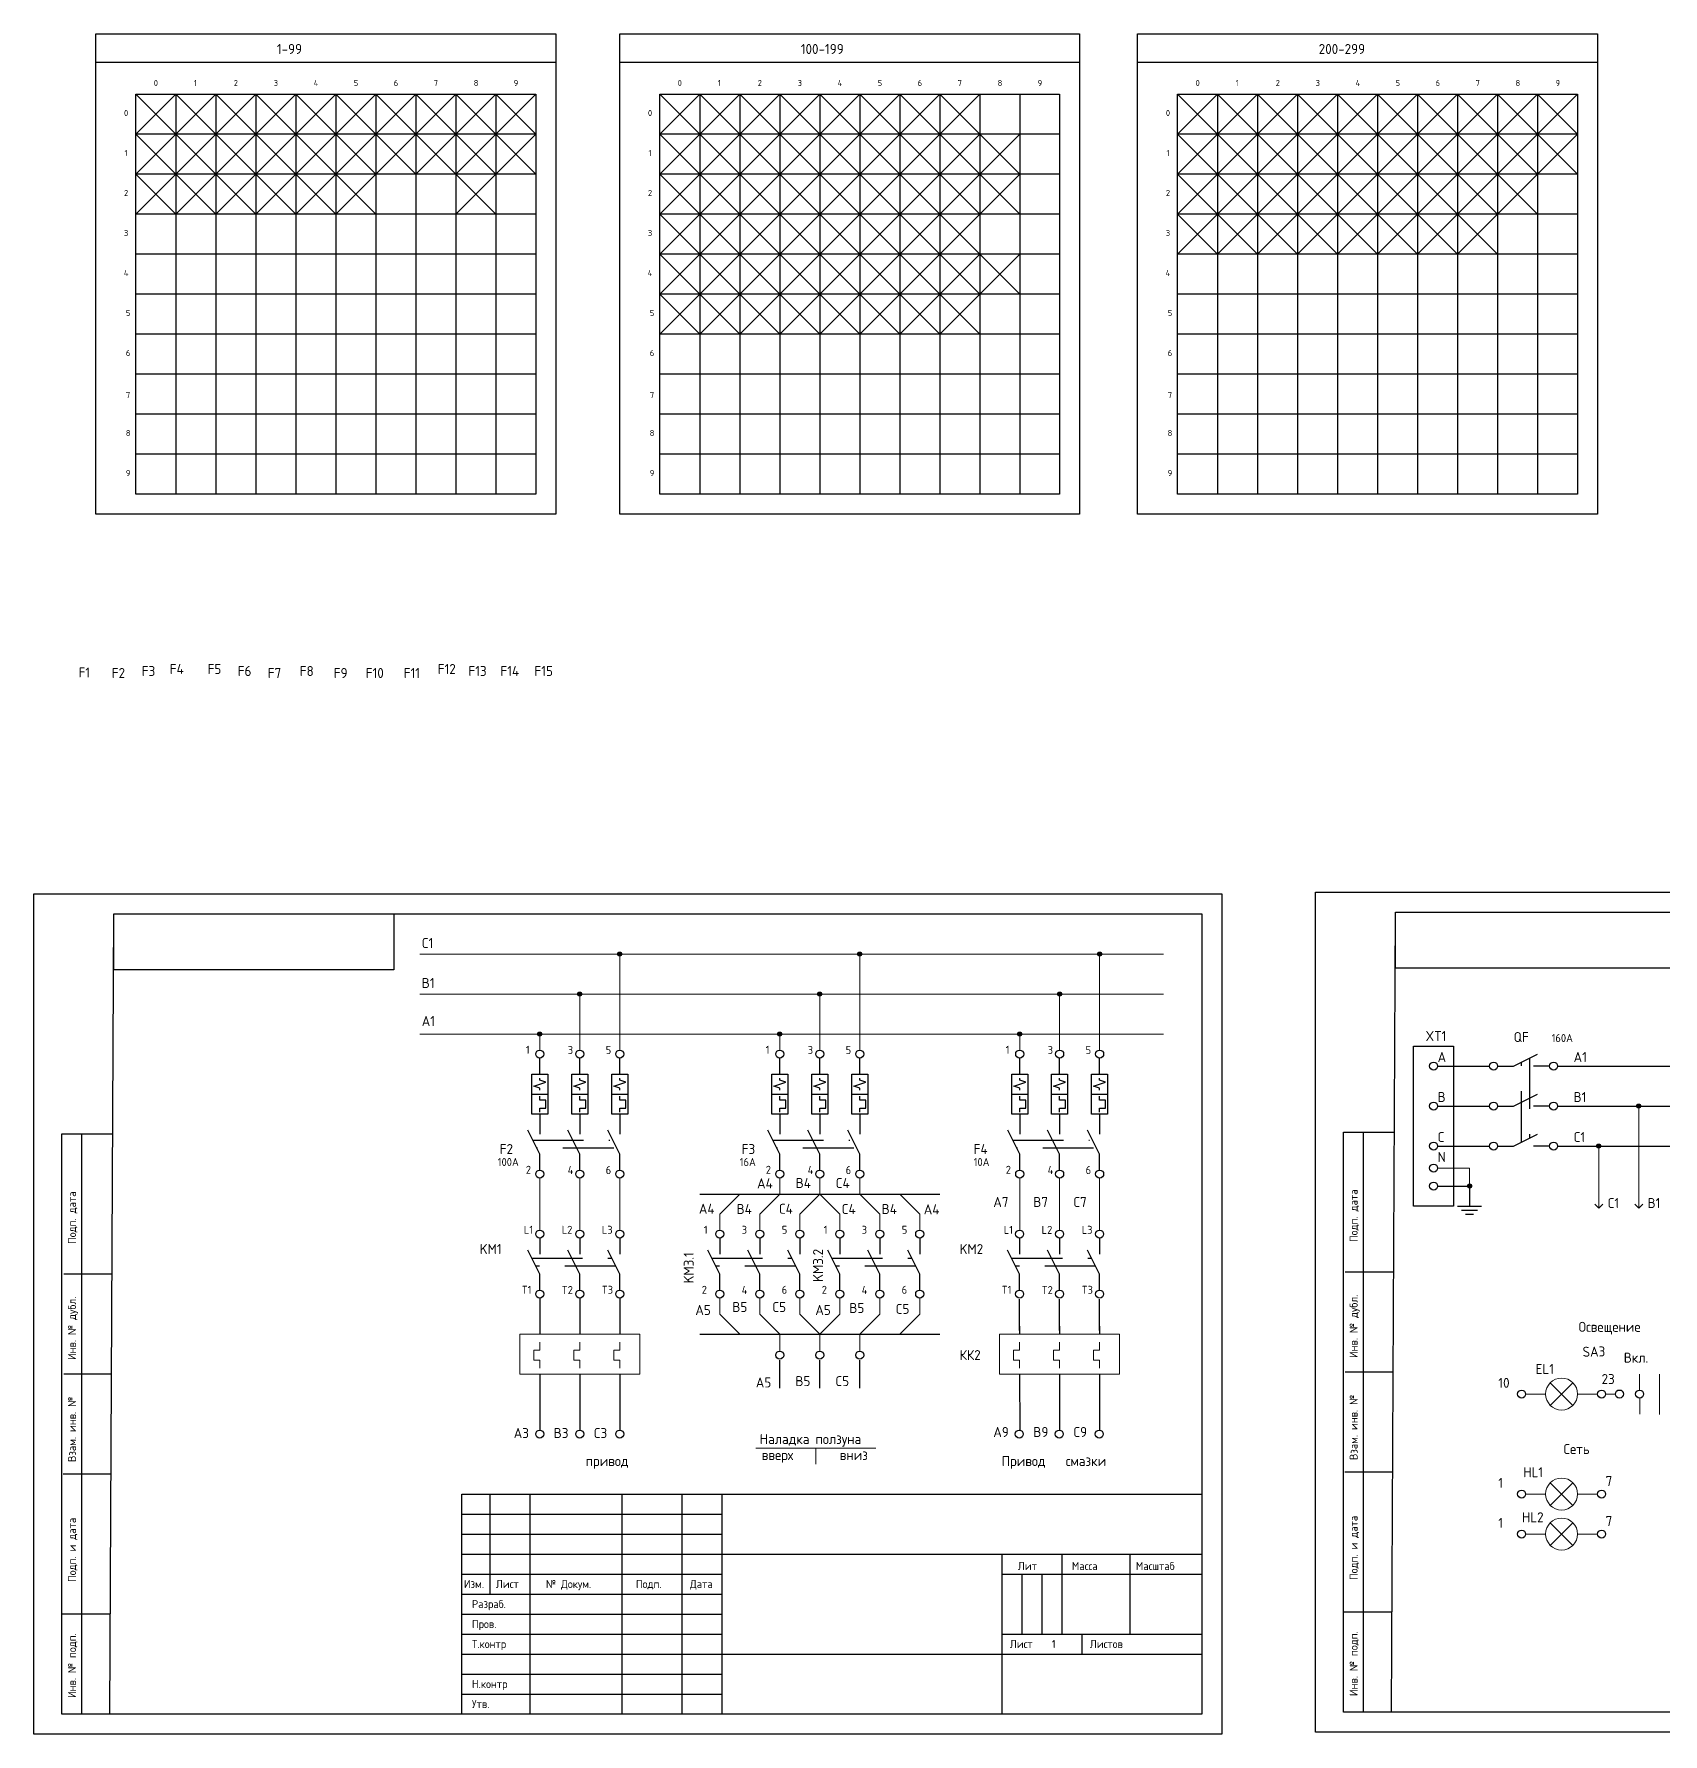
# Model space of a CAD drawing. Extents: x 1674 to 4134, y 3039 to 4124.
# Drawn here: x 1678.6 to 2085.9, y 3615 to 4040 of the extents above; entities that cross this region are included whole.
import ezdxf
from ezdxf.enums import TextEntityAlignment as Align

# ---------------------------------------------------------------- set-up
doc = ezdxf.new("R2010")
doc.units = 0
doc.linetypes.add('DASHED', pattern=[19.05, 12.7, -6.35])
doc.layers.get('0').update_dxf_attribs({"linetype": 'CONTINUOUS'})
doc.layers.add('Аппаратура', color=7, linetype='CONTINUOUS', lineweight=20)
doc.layers.add('Рамки', color=7, linetype='CONTINUOUS', lineweight=25)
doc.styles.get("Standard").update_dxf_attribs({"font": 'Standard'})

msp = doc.modelspace()

# ---------------------------------------------------------------- hatches: boundary and pattern name
h = msp.add_hatch(color=256)
edge = h.paths.add_edge_path(flags=0)
edge.add_arc((1825, 3810), 0.5, 0, 180)
edge.add_arc((1825, 3810), 0.5, 180, 0)
h = msp.add_hatch(color=256)
edge = h.paths.add_edge_path(flags=0)
edge.add_arc((1885, 3810), 0.5, 0, 180)
edge.add_arc((1885, 3810), 0.5, 180, 0)
h = msp.add_hatch(color=256)
edge = h.paths.add_edge_path(flags=0)
edge.add_arc((1945, 3810), 0.5, 0, 180)
edge.add_arc((1945, 3810), 0.5, 180, 0)
h = msp.add_hatch(color=256)
edge = h.paths.add_edge_path(flags=0)
edge.add_arc((1815, 3800), 0.5, 0, 180)
edge.add_arc((1815, 3800), 0.5, 180, 0)
h = msp.add_hatch(color=256)
edge = h.paths.add_edge_path(flags=0)
edge.add_arc((1875, 3800), 0.5, 0, 180)
edge.add_arc((1875, 3800), 0.5, 180, 0)
h = msp.add_hatch(color=256)
edge = h.paths.add_edge_path(flags=0)
edge.add_arc((1935, 3800), 0.5, 0, 180)
edge.add_arc((1935, 3800), 0.5, 180, 0)
h = msp.add_hatch(color=256)
edge = h.paths.add_edge_path(flags=0)
edge.add_arc((1805, 3790), 0.5, 0, 180)
edge.add_arc((1805, 3790), 0.5, 180, 0)
h = msp.add_hatch(color=256)
edge = h.paths.add_edge_path(flags=0)
edge.add_arc((1865, 3790), 0.5, 0, 180)
edge.add_arc((1865, 3790), 0.5, 180, 0)
h = msp.add_hatch(color=256)
edge = h.paths.add_edge_path(flags=0)
edge.add_arc((1925, 3790), 0.5, 0, 180)
edge.add_arc((1925, 3790), 0.5, 180, 0)
h = msp.add_hatch(color=256)
edge = h.paths.add_edge_path(flags=0)
edge.add_arc((2079.77, 3772), 0.5, 0, 180)
edge.add_arc((2079.77, 3772), 0.5, 180, 0)
h = msp.add_hatch(color=256)
edge = h.paths.add_edge_path(flags=0)
edge.add_arc((2069.77, 3762), 0.5, 0, 180)
edge.add_arc((2069.77, 3762), 0.5, 180, 0)
h = msp.add_hatch(color=256)
edge = h.paths.add_edge_path(flags=0)
edge.add_arc((2037.5, 3752), 0.5, 0, 180)
edge.add_arc((2037.5, 3752), 0.5, 180, 0)
at = {"layer": 'Аппаратура'}
h = msp.add_hatch(dxfattribs=at)
h.set_pattern_fill('GOST_WOOD', angle=-1.5708, style=0)
h.set_pattern_definition([])
edge = h.paths.add_edge_path(flags=0)
edge.add_line((2084.82, 3710.79), (2084.82, 3708.79))
edge.add_arc((2084.82, 3709.79), 1, 270, 90)
edge = h.paths.add_edge_path(flags=0)
edge.add_line((2084.82, 3708.79), (2084.82, 3710.79))
edge.add_arc((2084.82, 3709.79), 1, 90, 270)
edge = h.paths.add_edge_path(flags=0)
edge.add_line((2079.82, 3699.04), (2079.82, 3701.04))
edge.add_arc((2079.82, 3700.04), 1, 90, 270)
edge = h.paths.add_edge_path(flags=0)
edge.add_line((2079.82, 3701.04), (2079.82, 3699.04))
edge.add_arc((2079.82, 3700.04), 1, 270, 90)
h = msp.add_hatch(dxfattribs=at)
h.set_pattern_fill('GOST_WOOD', angle=-1.5708, style=0)
h.set_pattern_definition([])
edge = h.paths.add_edge_path(flags=0)
edge.add_arc((2084.82, 3709.79), 1, 270, 90)
edge.add_arc((2084.82, 3709.79), 1, 90, 270)
edge = h.paths.add_edge_path(flags=0)
edge.add_arc((2079.82, 3700.04), 1, 270, 90)
edge.add_arc((2079.82, 3700.04), 1, 90, 270)
h = msp.add_hatch(dxfattribs=at)
h.set_pattern_fill('GOST_WOOD', angle=-1.5708, style=0)
h.set_pattern_definition([])
edge = h.paths.add_edge_path(flags=0)
edge.add_line((2084.82, 3708.79), (2084.82, 3710.79))
edge.add_arc((2084.82, 3709.79), 1, 90, 270)
edge = h.paths.add_edge_path(flags=0)
edge.add_line((2084.82, 3710.79), (2084.82, 3708.79))
edge.add_arc((2084.82, 3709.79), 1, 270, 90)
edge = h.paths.add_edge_path(flags=0)
edge.add_line((2079.82, 3701.04), (2079.82, 3699.04))
edge.add_arc((2079.82, 3700.04), 1, 270, 90)

# ---------------------------------------------------------------- linework, layer by layer
for p, q in [((1805, 3780), (1805, 3784)), ((1815, 3780), (1815, 3784)), ((1825, 3780), (1825, 3784)), ((1865, 3780), (1865, 3784)), ((1875, 3780), (1875, 3784)), ((1885, 3780), (1885, 3784)), ((1925, 3780), (1925, 3784)), ((1935, 3780), (1935, 3784)), ((1945, 3780), (1945, 3784)), ((2048.5, 3782), (2054.5, 3785)), ((1805, 3778.5), (1805, 3779)), ((1806.5, 3778), (1805, 3778.5)), ((1815, 3778.5), (1815, 3779)), ((1816.5, 3778), (1815, 3778.5)), ((1825, 3778.5), (1825, 3779)), ((1826.5, 3778), (1825, 3778.5)), ((1865, 3778.5), (1865, 3779)), ((1866.5, 3778), (1865, 3778.5)), ((1875, 3778.5), (1875, 3779)), ((1876.5, 3778), (1875, 3778.5)), ((1885, 3778.5), (1885, 3779)), ((1886.5, 3778), (1885, 3778.5)), ((1925, 3778.5), (1925, 3779)), ((1926.5, 3778), (1925, 3778.5)), ((1935, 3778.5), (1935, 3779)), ((1936.5, 3778), (1935, 3778.5)), ((1945, 3778.5), (1945, 3779)), ((1946.5, 3778), (1945, 3778.5)), ((2029.5, 3782), (2042.5, 3782)), ((2044.5, 3782), (2048.5, 3782)), ((2057.5, 3782), (2053.5, 3782)), ((2059.5, 3782), (2098.5, 3782)), ((1803, 3775), (1807, 3775)), ((1803.5, 3777), (1806.5, 3778)), ((1805, 3776.5), (1803.5, 3777)), ((1805, 3776), (1805, 3776.5)), ((1805, 3773.5), (1805, 3774.5)), ((1813, 3775), (1817, 3775)), ((1813.5, 3777), (1816.5, 3778)), ((1815, 3776.5), (1813.5, 3777)), ((1815, 3776), (1815, 3776.5)), ((1815, 3773.5), (1815, 3774.5)), ((1823, 3775), (1827, 3775)), ((1823.5, 3777), (1826.5, 3778)), ((1825, 3776.5), (1823.5, 3777)), ((1825, 3776), (1825, 3776.5)), ((1825, 3773.5), (1825, 3774.5)), ((1863, 3775), (1867, 3775)), ((1863.5, 3777), (1866.5, 3778)), ((1865, 3776.5), (1863.5, 3777)), ((1865, 3776), (1865, 3776.5)), ((1865, 3773.5), (1865, 3774.5)), ((1873, 3775), (1877, 3775)), ((1873.5, 3777), (1876.5, 3778)), ((1875, 3776.5), (1873.5, 3777)), ((1875, 3776), (1875, 3776.5)), ((1875, 3773.5), (1875, 3774.5)), ((1883, 3775), (1887, 3775)), ((1883.5, 3777), (1886.5, 3778)), ((1885, 3776.5), (1883.5, 3777)), ((1885, 3776), (1885, 3776.5)), ((1885, 3773.5), (1885, 3774.5)), ((1923, 3775), (1927, 3775)), ((1923.5, 3777), (1926.5, 3778)), ((1925, 3776.5), (1923.5, 3777)), ((1925, 3776), (1925, 3776.5)), ((1925, 3773.5), (1925, 3774.5)), ((1933, 3775), (1937, 3775)), ((1933.5, 3777), (1936.5, 3778)), ((1935, 3776.5), (1933.5, 3777)), ((1935, 3776), (1935, 3776.5)), ((1935, 3773.5), (1935, 3774.5)), ((1943, 3775), (1947, 3775)), ((1943.5, 3777), (1946.5, 3778)), ((1945, 3776.5), (1943.5, 3777)), ((1945, 3776), (1945, 3776.5)), ((1945, 3773.5), (1945, 3774.5)), ((2048.5, 3772), (2054.5, 3775)), ((1806.5, 3773.5), (1805, 3773.5)), ((1805, 3771.5), (1806.5, 3771.5)), ((1805, 3770.5), (1805, 3771.5)), ((1805, 3770), (1805, 3765)), ((1806.5, 3771.5), (1806.5, 3773.5)), ((1816.5, 3773.5), (1815, 3773.5)), ((1815, 3771.5), (1816.5, 3771.5)), ((1815, 3770.5), (1815, 3771.5)), ((1815, 3770), (1815, 3765)), ((1816.5, 3771.5), (1816.5, 3773.5)), ((1826.5, 3773.5), (1825, 3773.5)), ((1825, 3771.5), (1826.5, 3771.5)), ((1825, 3770.5), (1825, 3771.5)), ((1825, 3770), (1825, 3765)), ((1826.5, 3771.5), (1826.5, 3773.5)), ((1866.5, 3773.5), (1865, 3773.5)), ((1865, 3771.5), (1866.5, 3771.5)), ((1865, 3770.5), (1865, 3771.5)), ((1865, 3770), (1865, 3765)), ((1866.5, 3771.5), (1866.5, 3773.5)), ((1876.5, 3773.5), (1875, 3773.5)), ((1875, 3771.5), (1876.5, 3771.5)), ((1875, 3770.5), (1875, 3771.5)), ((1875, 3770), (1875, 3765)), ((1876.5, 3771.5), (1876.5, 3773.5)), ((1886.5, 3773.5), (1885, 3773.5)), ((1885, 3771.5), (1886.5, 3771.5)), ((1885, 3770.5), (1885, 3771.5)), ((1885, 3770), (1885, 3765)), ((1886.5, 3771.5), (1886.5, 3773.5)), ((1926.5, 3773.5), (1925, 3773.5)), ((1925, 3771.5), (1926.5, 3771.5)), ((1925, 3770.5), (1925, 3771.5)), ((1925, 3770), (1925, 3765)), ((1926.5, 3771.5), (1926.5, 3773.5)), ((1936.5, 3773.5), (1935, 3773.5)), ((1935, 3771.5), (1936.5, 3771.5)), ((1935, 3770.5), (1935, 3771.5)), ((1935, 3770), (1935, 3765)), ((1936.5, 3771.5), (1936.5, 3773.5)), ((1946.5, 3773.5), (1945, 3773.5)), ((1945, 3771.5), (1946.5, 3771.5)), ((1945, 3770.5), (1945, 3771.5)), ((1945, 3770), (1945, 3765)), ((1946.5, 3771.5), (1946.5, 3773.5)), ((2029.5, 3772), (2042.5, 3772)), ((2044.5, 3772), (2048.5, 3772)), ((2057.5, 3772), (2053.5, 3772)), ((2059.5, 3772), (2098.5, 3772)), ((1805, 3760), (1802, 3766)), ((1815, 3760), (1812, 3766)), ((1825, 3760), (1822, 3766)), ((1865, 3760), (1862, 3766)), ((1875, 3760), (1872, 3766)), ((1885, 3760), (1882, 3766)), ((1925, 3760), (1922, 3766)), ((1935, 3760), (1932, 3766)), ((1945, 3760), (1942, 3766)), ((2029.5, 3762), (2042.5, 3762)), ((2044.5, 3762), (2048.5, 3762)), ((2048.5, 3762), (2054.5, 3765)), ((2057.5, 3762), (2053.5, 3762)), ((2059.5, 3762), (2098.5, 3762)), ((1805, 3756), (1805, 3760)), ((1815, 3756), (1815, 3760)), ((1825, 3756), (1825, 3760)), ((1865, 3756), (1865, 3760)), ((1875, 3756), (1875, 3760)), ((1885, 3756), (1885, 3760)), ((1925, 3756), (1925, 3760)), ((1935, 3756), (1935, 3760)), ((1945, 3756), (1945, 3760)), ((2029.5, 3752), (2037.5, 3752)), ((2037.5, 3752), (2037.5, 3747)), ((2034.5, 3747), (2040.5, 3747)), ((2035.5, 3746), (2039.5, 3746)), ((2036.5, 3745), (2038.5, 3745)), ((1805, 3730), (1802, 3736)), ((1805, 3739), (1805, 3735)), ((1815, 3730), (1812, 3736)), ((1815, 3739), (1815, 3735)), ((1825, 3730), (1822, 3736)), ((1825, 3739), (1825, 3735)), ((1850, 3730), (1847, 3736)), ((1850, 3739), (1850, 3735)), ((1860, 3730), (1857, 3736)), ((1860, 3739), (1860, 3735)), ((1870, 3730), (1867, 3736)), ((1870, 3739), (1870, 3735)), ((1880, 3730), (1877, 3736)), ((1880, 3739), (1880, 3735)), ((1890, 3730), (1887, 3736)), ((1890, 3739), (1890, 3735)), ((1900, 3730), (1897, 3736)), ((1900, 3739), (1900, 3735)), ((1924.99, 3729.99), (1921.99, 3735.99)), ((1924.99, 3738.99), (1924.99, 3734.99)), ((1934.99, 3729.99), (1931.99, 3735.99)), ((1934.99, 3738.99), (1934.99, 3734.99)), ((1944.99, 3729.99), (1941.99, 3735.99)), ((1944.99, 3738.99), (1944.99, 3734.99)), ((1805, 3726), (1805, 3730)), ((1815, 3726), (1815, 3730)), ((1825, 3726), (1825, 3730)), ((1850, 3726), (1850, 3730)), ((1860, 3726), (1860, 3730)), ((1870, 3726), (1870, 3730)), ((1880, 3726), (1880, 3730)), ((1890, 3726), (1890, 3730)), ((1900, 3726), (1900, 3730)), ((1924.99, 3725.99), (1924.99, 3729.99)), ((1934.99, 3725.99), (1934.99, 3729.99)), ((1944.99, 3725.99), (1944.99, 3729.99)), ((1805, 3724), (1805, 3717)), ((1815, 3724), (1815, 3717)), ((1825, 3724), (1825, 3717)), ((1924.91, 3723.76), (1924.91, 3716.76)), ((1934.91, 3723.76), (1934.91, 3716.76)), ((1944.91, 3723.76), (1944.91, 3716.76)), ((1805, 3717), (1805, 3715)), ((1815, 3717), (1815, 3715)), ((1825, 3717), (1825, 3715)), ((1924.91, 3716.76), (1924.92, 3714.99)), ((1924.99, 3716.99), (1924.99, 3714.99)), ((1934.91, 3716.76), (1934.92, 3714.99)), ((1934.99, 3716.99), (1934.99, 3714.99)), ((1944.91, 3716.76), (1944.92, 3714.99)), ((1944.99, 3716.99), (1944.99, 3714.99)), ((1864.92, 3708.5), (1864.92, 3701.5)), ((1874.92, 3708.5), (1874.92, 3701.5)), ((1884.92, 3708.5), (1884.92, 3701.5)), ((1805, 3705), (1805, 3691)), ((1815, 3705), (1815, 3691)), ((1825, 3705), (1825, 3691)), ((1924.95, 3704.99), (1925, 3691)), ((1934.95, 3704.99), (1935, 3691)), ((1944.95, 3704.99), (1945, 3691))]:
    msp.add_line(p, q)
for points in [[(2023.5, 3787), (2033.5, 3787), (2033.5, 3747), (2023.5, 3747)], [(1803, 3770), (1803, 3780), (1807, 3780), (1807, 3770)], [(1813, 3770), (1813, 3780), (1817, 3780), (1817, 3770)], [(1823, 3770), (1823, 3780), (1827, 3780), (1827, 3770)], [(1863, 3770), (1863, 3780), (1867, 3780), (1867, 3770)], [(1873, 3770), (1873, 3780), (1877, 3780), (1877, 3770)], [(1883, 3770), (1883, 3780), (1887, 3780), (1887, 3770)], [(1923, 3770), (1923, 3780), (1927, 3780), (1927, 3770)], [(1933, 3770), (1933, 3780), (1937, 3780), (1937, 3770)], [(1943, 3770), (1943, 3780), (1947, 3780), (1947, 3770)]]:
    msp.add_lwpolyline(points, close=True)
at = {"linetype": 'DASHED'}
for points in [[(2050.5, 3763), (2050.5, 3783)], [(2052.5, 3784), (2052.5, 3764)], [(1803.25, 3763.5), (1822.5, 3763.5)], [(1823.5, 3761.5), (1804.25, 3761.5)], [(1863.25, 3763.5), (1882.5, 3763.5)], [(1883.5, 3761.5), (1864.25, 3761.5)], [(1923.25, 3763.5), (1942.5, 3763.5)], [(1943.5, 3761.5), (1924.25, 3761.5)], [(1803, 3734), (1823, 3734)], [(1824, 3732), (1804, 3732)], [(1848, 3734), (1868, 3734)], [(1869, 3732), (1849, 3732)], [(1878, 3734), (1898, 3734)], [(1899, 3732), (1879, 3732)], [(1922.99, 3733.99), (1942.99, 3733.99)], [(1943.99, 3731.99), (1923.99, 3731.99)]]:
    msp.add_lwpolyline(points, dxfattribs=at)
for centre, radius in [((1825, 3810), 0.5), ((1885, 3810), 0.5), ((1945, 3810), 0.5), ((1815, 3800), 0.5), ((1875, 3800), 0.5), ((1935, 3800), 0.5), ((1805, 3790), 0.5), ((1865, 3790), 0.5), ((1925, 3790), 0.5), ((1805, 3785), 1), ((1815, 3785), 1), ((1825, 3785), 1), ((1865, 3785), 1), ((1875, 3785), 1), ((1885, 3785), 1), ((1925, 3785), 1), ((1935, 3785), 1), ((1945, 3785), 1), ((2028.5, 3782), 1), ((2043.5, 3782), 1), ((2058.5, 3782), 1), ((2028.5, 3772), 1), ((2043.5, 3772), 1), ((2058.5, 3772), 1), ((2079.77, 3772), 0.5), ((2028.5, 3762), 1), ((2043.5, 3762), 1), ((2058.5, 3762), 1), ((2069.77, 3762), 0.5), ((2028.5, 3756.5), 1), ((1805, 3755), 1), ((1815, 3755), 1), ((1825, 3755), 1), ((1865, 3755), 1), ((1875, 3755), 1), ((1885, 3755), 1), ((1925, 3755), 1), ((1935, 3755), 1), ((1945, 3755), 1), ((2028.5, 3752), 1), ((2037.5, 3752), 0.5), ((1805, 3740), 1), ((1815, 3740), 1), ((1825, 3740), 1), ((1850, 3740), 1), ((1860, 3740), 1), ((1870, 3740), 1), ((1880, 3740), 1), ((1890, 3740), 1), ((1900, 3740), 1), ((1924.99, 3739.99), 1), ((1934.99, 3739.99), 1), ((1944.99, 3739.99), 1), ((1805, 3725), 1), ((1815, 3725), 1), ((1825, 3725), 1), ((1850, 3725), 1), ((1860, 3725), 1), ((1870, 3725), 1), ((1880, 3725), 1), ((1890, 3725), 1), ((1900, 3725), 1), ((1924.99, 3724.99), 1), ((1934.99, 3724.99), 1), ((1944.99, 3724.99), 1), ((1865, 3709.73), 1), ((1875, 3709.73), 1), ((1885, 3709.73), 1), ((2050.5, 3700), 1), ((2070.5, 3700), 1), ((2074.97, 3700.01), 1), ((2080, 3700), 1), ((1805, 3690), 1), ((1815, 3690), 1), ((1825, 3690), 1), ((1924.91, 3690), 1), ((1934.91, 3690), 1), ((1944.91, 3690), 1), ((2050.5, 3675), 1), ((2070.5, 3675), 1), ((2050.5, 3665), 1), ((2070.5, 3665), 1)]:
    msp.add_circle(centre, radius)
at = {"layer": 'Аппаратура'}
for p, q in [((1704, 4025), (1714, 4015)), ((1704, 4015), (1714, 4025)), ((1714, 4025), (1724, 4015)), ((1714, 4015), (1724, 4025)), ((1724, 4025), (1734, 4015)), ((1724, 4015), (1734, 4025)), ((1734, 4025), (1744, 4015)), ((1734, 4015), (1744, 4025)), ((1744, 4015), (1754, 4025)), ((1744, 4025), (1754, 4015)), ((1754, 4025), (1764, 4015)), ((1754, 4015), (1764, 4025)), ((1764, 4025), (1774, 4015)), ((1764, 4015), (1774, 4025)), ((1774, 4025), (1784, 4015)), ((1774, 4015), (1784, 4025)), ((1784, 4025), (1794, 4015)), ((1784, 4015), (1794, 4025)), ((1794, 4025), (1804, 4015)), ((1794, 4015), (1804, 4025)), ((1835, 4025), (1845, 4015)), ((1835, 4015), (1845, 4025)), ((1845, 4025), (1855, 4015)), ((1845, 4015), (1855, 4025)), ((1855, 4025), (1865, 4015)), ((1855, 4015), (1865, 4025)), ((1865, 4025), (1875, 4015)), ((1865, 4015), (1875, 4025)), ((1875, 4025), (1885, 4015)), ((1875, 4015), (1885, 4025)), ((1885, 4025), (1895, 4015)), ((1885, 4015), (1895, 4025)), ((1895, 4025), (1905, 4015)), ((1895, 4015), (1905, 4025)), ((1905, 4025), (1915, 4015)), ((1905, 4015), (1915, 4025)), ((1964.5, 4015), (1974.5, 4025)), ((1964.5, 4025), (1974.5, 4015)), ((1974.5, 4015), (1984.5, 4025)), ((1974.5, 4025), (1984.5, 4015)), ((1984.5, 4015), (1994.5, 4025)), ((1984.5, 4025), (1994.5, 4015)), ((1994.5, 4015), (2004.5, 4025)), ((1994.5, 4025), (2004.5, 4015)), ((2004.5, 4025), (2014.5, 4015)), ((2004.5, 4015), (2014.5, 4025)), ((2014.5, 4025), (2024.5, 4015)), ((2014.5, 4015), (2024.5, 4025)), ((2024.5, 4015), (2034.5, 4025)), ((2024.5, 4025), (2034.5, 4015)), ((2034.5, 4015), (2044.5, 4025)), ((2034.5, 4025), (2044.5, 4015)), ((2044.5, 4015), (2054.5, 4025)), ((2044.5, 4025), (2054.5, 4015)), ((2054.5, 4015), (2064.5, 4025)), ((2054.5, 4025), (2064.5, 4015)), ((1704, 4015), (1714, 4005)), ((1704, 4005), (1714, 4015)), ((1714, 4015), (1724, 4005)), ((1714, 4005), (1724, 4015)), ((1724, 4015), (1734, 4005)), ((1724, 4005), (1734, 4015)), ((1734, 4005), (1744, 4015)), ((1734, 4015), (1744, 4005)), ((1744, 4005), (1754, 4015)), ((1744, 4015), (1754, 4005)), ((1754, 4005), (1764, 4015)), ((1754, 4015), (1764, 4005)), ((1764, 4005), (1774, 4015)), ((1764, 4015), (1774, 4005)), ((1774, 4015), (1784, 4005)), ((1774, 4005), (1784, 4015)), ((1784, 4005), (1794, 4015)), ((1784, 4015), (1794, 4005)), ((1794, 4005), (1804, 4015)), ((1794, 4015), (1804, 4005)), ((1835, 4015), (1845, 4005)), ((1835, 4005), (1845, 4015)), ((1845, 4015), (1855, 4005)), ((1845, 4005), (1855, 4015)), ((1855, 4015), (1865, 4005)), ((1855, 4005), (1865, 4015)), ((1865, 4015), (1875, 4005)), ((1865, 4005), (1875, 4015)), ((1875, 4005), (1885, 4015)), ((1875, 4015), (1885, 4005)), ((1885, 4005), (1895, 4015)), ((1885, 4015), (1895, 4005)), ((1895, 4005), (1905, 4015)), ((1895, 4015), (1905, 4005)), ((1905, 4005), (1915, 4015)), ((1905, 4015), (1915, 4005)), ((1915, 4005), (1925, 4015)), ((1915, 4015), (1925, 4005)), ((1964.5, 4005), (1974.5, 4015)), ((1964.5, 4015), (1974.5, 4005)), ((1974.5, 4005), (1984.5, 4015)), ((1974.5, 4015), (1984.5, 4005)), ((1984.5, 4005), (1994.5, 4015)), ((1984.5, 4015), (1994.5, 4005)), ((1994.5, 4005), (2004.5, 4015)), ((1994.5, 4015), (2004.5, 4005)), ((2004.5, 4005), (2014.5, 4015)), ((2004.5, 4015), (2014.5, 4005)), ((2014.5, 4005), (2024.5, 4015)), ((2014.5, 4015), (2024.5, 4005)), ((2024.5, 4005), (2034.5, 4015)), ((2024.5, 4015), (2034.5, 4005)), ((2034.5, 4005), (2044.5, 4015)), ((2034.5, 4015), (2044.5, 4005)), ((2044.5, 4005), (2054.5, 4015)), ((2044.5, 4015), (2054.5, 4005)), ((2054.5, 4005), (2064.5, 4015)), ((2054.5, 4015), (2064.5, 4005)), ((1704, 3995), (1714, 4005)), ((1704, 4005), (1714, 3995)), ((1714, 4005), (1724, 3995)), ((1714, 3995), (1724, 4005)), ((1724, 3995), (1734, 4005)), ((1724, 4005), (1734, 3995)), ((1734, 3995), (1744, 4005)), ((1734, 4005), (1744, 3995)), ((1744, 3995), (1754, 4005)), ((1744, 4005), (1754, 3995)), ((1754, 3995), (1764, 4005)), ((1754, 4005), (1764, 3995)), ((1784, 3995), (1794, 4005)), ((1784, 4005), (1794, 3995)), ((1835, 4005), (1845, 3995)), ((1835, 3995), (1845, 4005)), ((1845, 4005), (1855, 3995)), ((1845, 3995), (1855, 4005)), ((1855, 4005), (1865, 3995)), ((1855, 3995), (1865, 4005)), ((1865, 3995), (1875, 4005)), ((1865, 4005), (1875, 3995)), ((1875, 3995), (1885, 4005)), ((1875, 4005), (1885, 3995)), ((1885, 3995), (1895, 4005)), ((1885, 4005), (1895, 3995)), ((1895, 3995), (1905, 4005)), ((1895, 4005), (1905, 3995)), ((1905, 4005), (1915, 3995)), ((1905, 3995), (1915, 4005)), ((1915, 4005), (1925, 3995)), ((1915, 3995), (1925, 4005)), ((1964.5, 3995), (1974.5, 4005)), ((1964.5, 4005), (1974.5, 3995)), ((1974.5, 3995), (1984.5, 4005)), ((1974.5, 4005), (1984.5, 3995)), ((1984.5, 3995), (1994.5, 4005)), ((1984.5, 4005), (1994.5, 3995)), ((1994.5, 3995), (2004.5, 4005)), ((1994.5, 4005), (2004.5, 3995)), ((2004.5, 3995), (2014.5, 4005)), ((2004.5, 4005), (2014.5, 3995)), ((2014.5, 3995), (2024.5, 4005)), ((2014.5, 4005), (2024.5, 3995)), ((2024.5, 3995), (2034.5, 4005)), ((2024.5, 4005), (2034.5, 3995)), ((2034.5, 3995), (2044.5, 4005)), ((2034.5, 4005), (2044.5, 3995)), ((2044.5, 3995), (2054.5, 4005)), ((2044.5, 4005), (2054.5, 3995)), ((1835, 3995), (1845, 3985)), ((1835, 3985), (1845, 3995)), ((1845, 3995), (1855, 3985)), ((1845, 3985), (1855, 3995)), ((1855, 3995), (1865, 3985)), ((1855, 3985), (1865, 3995)), ((1865, 3985), (1875, 3995)), ((1865, 3995), (1875, 3985)), ((1875, 3985), (1885, 3995)), ((1875, 3995), (1885, 3985)), ((1885, 3985), (1895, 3995)), ((1885, 3995), (1895, 3985)), ((1895, 3985), (1905, 3995)), ((1895, 3995), (1905, 3985)), ((1905, 3985), (1915, 3995)), ((1905, 3995), (1915, 3985)), ((1964.5, 3985), (1974.5, 3995)), ((1964.5, 3995), (1974.5, 3985)), ((1974.5, 3985), (1984.5, 3995)), ((1974.5, 3995), (1984.5, 3985)), ((1984.5, 3985), (1994.5, 3995)), ((1984.5, 3995), (1994.5, 3985)), ((1994.5, 3985), (2004.5, 3995)), ((1994.5, 3995), (2004.5, 3985)), ((2004.5, 3985), (2014.5, 3995)), ((2004.5, 3995), (2014.5, 3985)), ((2014.5, 3985), (2024.5, 3995)), ((2014.5, 3995), (2024.5, 3985)), ((2024.5, 3985), (2034.5, 3995)), ((2024.5, 3995), (2034.5, 3985)), ((2034.5, 3985), (2044.5, 3995)), ((2034.5, 3995), (2044.5, 3985)), ((1835, 3975), (1845, 3985)), ((1835, 3985), (1845, 3975)), ((1845, 3975), (1855, 3985)), ((1845, 3985), (1855, 3975)), ((1855, 3975), (1865, 3985)), ((1855, 3985), (1865, 3975)), ((1865, 3975), (1875, 3985)), ((1865, 3985), (1875, 3975)), ((1875, 3975), (1885, 3985)), ((1875, 3985), (1885, 3975)), ((1885, 3975), (1895, 3985)), ((1885, 3985), (1895, 3975)), ((1895, 3975), (1905, 3985)), ((1895, 3985), (1905, 3975)), ((1905, 3975), (1915, 3985)), ((1905, 3985), (1915, 3975)), ((1915, 3975), (1925, 3985)), ((1915, 3985), (1925, 3975)), ((1835, 3965), (1845, 3975)), ((1835, 3975), (1845, 3965)), ((1845, 3965), (1855, 3975)), ((1845, 3975), (1855, 3965)), ((1855, 3965), (1865, 3975)), ((1855, 3975), (1865, 3965)), ((1865, 3965), (1875, 3975)), ((1865, 3975), (1875, 3965)), ((1875, 3975), (1885, 3965)), ((1875, 3965), (1885, 3975)), ((1885, 3975), (1895, 3965)), ((1885, 3965), (1895, 3975)), ((1895, 3965), (1905, 3975)), ((1895, 3975), (1905, 3965)), ((1905, 3975), (1915, 3965)), ((1905, 3965), (1915, 3975)), ((1775, 3810), (1961, 3810)), ((1825, 3786), (1825, 3810)), ((1885, 3786), (1885, 3810)), ((1945, 3786), (1945, 3810)), ((1775, 3800), (1961, 3800)), ((1815, 3786), (1815, 3800)), ((1875, 3786), (1875, 3800)), ((1935, 3786), (1935, 3800)), ((1775, 3790), (1961, 3790)), ((1805, 3786), (1805, 3790)), ((1865, 3786), (1865, 3790)), ((1925, 3786), (1925, 3790)), ((2079.77, 3772), (2079.77, 3746.5)), ((2069.77, 3762), (2069.77, 3746.5)), ((1805, 3754), (1805, 3741)), ((1815, 3754), (1815, 3741)), ((1825, 3754), (1825, 3741)), ((1865, 3754), (1865, 3750)), ((1875, 3754), (1875, 3750)), ((1885, 3754), (1885, 3750)), ((1925, 3740.99), (1925, 3754)), ((1935, 3740.99), (1935, 3754)), ((1945, 3740.99), (1945, 3754)), ((2029.5, 3756.5), (2035.77, 3756.5)), ((2037.5, 3756.5), (2035.77, 3756.5)), ((2037.5, 3752), (2037.5, 3756.5)), ((1850, 3745), (1855, 3750)), ((1860, 3745), (1865, 3750)), ((1870, 3745), (1875, 3750)), ((1880, 3745), (1875, 3750)), ((1890, 3745), (1885, 3750)), ((1900, 3745), (1895, 3750)), ((1850, 3741), (1850, 3745)), ((1860, 3741), (1860, 3745)), ((1870, 3741), (1870, 3745)), ((1880, 3741), (1880, 3745)), ((1890, 3741), (1890, 3745)), ((1900, 3741), (1900, 3745)), ((2069.77, 3746.5), (2068.77, 3747.5)), ((2069.77, 3746.5), (2070.77, 3747.5)), ((2079.77, 3746.5), (2078.77, 3747.5)), ((2079.77, 3746.5), (2080.77, 3747.5)), ((1850, 3724), (1850, 3720)), ((1860, 3724), (1860, 3720)), ((1870, 3724), (1870, 3720)), ((1880, 3724), (1880, 3720)), ((1890, 3724), (1890, 3720)), ((1900, 3724), (1900, 3720)), ((1850, 3720), (1855, 3715)), ((1860, 3720), (1865, 3715)), ((1870, 3720), (1875, 3715)), ((1880, 3720), (1875, 3715)), ((1890, 3720), (1885, 3715)), ((1900, 3720), (1895, 3715)), ((1865, 3710.73), (1865, 3715)), ((1875, 3710.73), (1875, 3715)), ((1885, 3710.73), (1885, 3715)), ((1803.5, 3711), (1803.5, 3708.5)), ((1805, 3711), (1803.5, 3711)), ((1805, 3713), (1805, 3711)), ((1815, 3711), (1813.5, 3711)), ((1813.5, 3711), (1813.5, 3708.5)), ((1815, 3713), (1815, 3711)), ((1823.5, 3711), (1823.5, 3708.5)), ((1825, 3711), (1823.5, 3711)), ((1825, 3713), (1825, 3711)), ((1924.99, 3710.99), (1923.49, 3710.99)), ((1923.49, 3710.99), (1923.49, 3708.49)), ((1924.99, 3712.99), (1924.99, 3710.99)), ((1934.99, 3710.99), (1933.49, 3710.99)), ((1933.49, 3710.99), (1933.49, 3708.49)), ((1934.99, 3712.99), (1934.99, 3710.99)), ((1944.99, 3710.99), (1943.49, 3710.99)), ((1943.49, 3710.99), (1943.49, 3708.49)), ((1944.99, 3712.99), (1944.99, 3710.99)), ((1803.5, 3708.5), (1805, 3708.5)), ((1805, 3708.5), (1805, 3706.5)), ((1813.5, 3708.5), (1815, 3708.5)), ((1815, 3708.5), (1815, 3706.5)), ((1823.5, 3708.5), (1825, 3708.5)), ((1825, 3708.5), (1825, 3706.5)), ((1923.49, 3708.49), (1924.99, 3708.49)), ((1924.99, 3708.49), (1924.99, 3706.49)), ((1933.49, 3708.49), (1934.99, 3708.49)), ((1934.99, 3708.49), (1934.99, 3706.49)), ((1943.49, 3708.49), (1944.99, 3708.49)), ((1944.99, 3708.49), (1944.99, 3706.49)), ((2063.33, 3702.83), (2057.67, 3697.17)), ((2057.67, 3702.83), (2063.33, 3697.17)), ((2051.5, 3700), (2056.5, 3700)), ((2064.5, 3700), (2069.5, 3700)), ((2071.5, 3699.99), (2073.97, 3700.01)), ((1859, 3686.5), (1889, 3686.5)), ((1874, 3686.5), (1874, 3682.5)), ((2063.33, 3677.83), (2057.67, 3672.17)), ((2057.67, 3677.83), (2063.33, 3672.17)), ((2051.5, 3675), (2056.5, 3675)), ((2064.5, 3675), (2069.5, 3675)), ((2063.33, 3667.83), (2057.67, 3662.17)), ((2057.67, 3667.83), (2063.33, 3662.17)), ((2051.5, 3665), (2056.5, 3665)), ((2064.5, 3665), (2069.5, 3665))]:
    msp.add_line(p, q, dxfattribs=at)
at = {"layer": 'Аппаратура', "lineweight": 30}
for p, q in [((1845, 3750), (1905, 3750)), ((1845, 3715), (1905, 3715))]:
    msp.add_line(p, q, dxfattribs=at)
at = {"layer": 'Аппаратура', "linetype": 'DASHED'}
for p, q in [((2080, 3704.99), (2080, 3701)), ((2085, 3704.99), (2085, 3694.86)), ((2080.02, 3698.97), (2080.02, 3694.93))]:
    msp.add_line(p, q, dxfattribs=at)
at = {"layer": 'Аппаратура'}
for points in [[(1800, 3715), (1830, 3715), (1830, 3705), (1800, 3705)], [(1919.99, 3714.99), (1949.99, 3714.99), (1949.99, 3704.99), (1919.99, 3704.99)]]:
    msp.add_lwpolyline(points, close=True, dxfattribs=at)
for centre in [(2060.5, 3700), (2060.5, 3675), (2060.5, 3665)]:
    msp.add_circle(centre, 4, dxfattribs=at)
at = {"layer": 'Рамки'}
for p, q in [((1694, 4033), (1809, 4033)), ((1825, 4033), (1940, 4033)), ((1954.5, 4033), (2069.5, 4033)), ((1714, 4025), (1714, 3925)), ((1724, 4025), (1724, 3925)), ((1734, 4025), (1734, 3925)), ((1744, 4025), (1744, 3925)), ((1754, 4025), (1754, 3925)), ((1764, 4025), (1764, 3925)), ((1774, 4025), (1774, 3925)), ((1784, 4025), (1784, 3925)), ((1794, 4025), (1794, 3925)), ((1845, 4025), (1845, 3925)), ((1855, 4025), (1855, 3925)), ((1865, 4025), (1865, 3925)), ((1875, 4025), (1875, 3925)), ((1885, 4025), (1885, 3925)), ((1895, 4025), (1895, 3925)), ((1905, 4025), (1905, 3925)), ((1915, 4025), (1915, 3925)), ((1925, 4025), (1925, 3925)), ((1974.5, 4025), (1974.5, 3925)), ((1984.5, 4025), (1984.5, 3925)), ((1994.5, 4025), (1994.5, 3925)), ((2004.5, 4025), (2004.5, 3925)), ((2014.5, 4025), (2014.5, 3925)), ((2024.5, 4025), (2024.5, 3925)), ((2034.5, 4025), (2034.5, 3925)), ((2044.5, 4025), (2044.5, 3925)), ((2054.5, 4025), (2054.5, 3925)), ((1804, 4015), (1704, 4015)), ((1935, 4015), (1835, 4015)), ((2064.5, 4015), (1964.5, 4015)), ((1804, 4005), (1704, 4005)), ((1935, 4005), (1835, 4005)), ((2064.5, 4005), (1964.5, 4005)), ((1804, 3995), (1704, 3995)), ((1935, 3995), (1835, 3995)), ((2064.5, 3995), (1964.5, 3995)), ((1804, 3985), (1704, 3985)), ((1935, 3985), (1835, 3985)), ((2064.5, 3985), (1964.5, 3985)), ((1804, 3975), (1704, 3975)), ((1935, 3975), (1835, 3975)), ((2064.5, 3975), (1964.5, 3975)), ((1804, 3965), (1704, 3965)), ((1935, 3965), (1835, 3965)), ((2064.5, 3965), (1964.5, 3965)), ((1804, 3955), (1704, 3955)), ((1935, 3955), (1835, 3955)), ((2064.5, 3955), (1964.5, 3955)), ((1804, 3945), (1704, 3945)), ((1935, 3945), (1835, 3945)), ((2064.5, 3945), (1964.5, 3945)), ((1804, 3935), (1704, 3935)), ((1935, 3935), (1835, 3935)), ((2064.5, 3935), (1964.5, 3935)), ((1697.55, 3620.01), (1698.55, 3820.01)), ((1698.55, 3820.01), (1970.55, 3820.01)), ((1970.55, 3820.01), (1970.55, 3620.01)), ((2018, 3620.5), (2019, 3820.5)), ((2019, 3820.5), (2291, 3820.5)), ((2006, 3620.5), (2006, 3765.5)), ((2006, 3765.5), (2018.72, 3765.5)), ((2011, 3620.5), (2011, 3765.5)), ((1685.55, 3620.01), (1685.55, 3765.01)), ((1685.55, 3765.01), (1698.28, 3765.01)), ((1690.55, 3620.01), (1690.55, 3765.01)), ((1697.98, 3730.01), (1685.98, 3730.01)), ((2018.42, 3730.5), (2006.42, 3730.5)), ((1697.98, 3705.01), (1685.98, 3705.01)), ((2018.42, 3705.5), (2006.42, 3705.5)), ((2018.3, 3680.5), (2006.3, 3680.5)), ((1697.85, 3680.01), (1685.85, 3680.01)), ((1792.55, 3675.01), (1792.55, 3650.01)), ((1802.55, 3675.01), (1802.55, 3620.01)), ((1825.55, 3675.01), (1825.55, 3620.01)), ((1840.55, 3675.01), (1840.55, 3620.01)), ((1785.55, 3670.01), (1850.55, 3670.01)), ((1785.55, 3665.01), (1850.55, 3665.01)), ((1785.55, 3660.01), (1850.55, 3660.01)), ((1850.55, 3660.01), (1970.55, 3660.01)), ((1920.55, 3660.01), (1920.55, 3620.01)), ((1935.55, 3660.01), (1935.55, 3640.01)), ((1952.55, 3660.01), (1952.55, 3640.01)), ((1785.55, 3655.01), (1850.55, 3655.01)), ((1920.55, 3655.01), (1970.55, 3655.01)), ((1925.55, 3655.01), (1925.55, 3640.01)), ((1930.55, 3655.01), (1930.55, 3640.01)), ((1785.55, 3650.01), (1850.55, 3650.01)), ((1697.68, 3645.01), (1685.68, 3645.01)), ((1697.68, 3645.01), (1685.68, 3645.01)), ((1697.68, 3645.01), (1685.68, 3645.01)), ((1785.55, 3645.01), (1850.55, 3645.01)), ((2018.12, 3645.5), (2006.12, 3645.5)), ((2018.12, 3645.5), (2006.12, 3645.5)), ((2018.12, 3645.5), (2006.12, 3645.5)), ((1785.55, 3640.01), (1850.55, 3640.01)), ((1920.55, 3640.01), (1970.55, 3640.01)), ((1940.55, 3640.01), (1940.55, 3635.01)), ((1785.55, 3635.01), (1850.55, 3635.01)), ((1850.55, 3635.01), (1970.55, 3635.01)), ((1785.55, 3630.01), (1850.55, 3630.01)), ((1785.55, 3625.01), (1850.55, 3625.01)), ((1697.55, 3620.01), (1685.55, 3620.01)), ((1970.55, 3620.01), (1697.55, 3620.01)), ((2018, 3620.5), (2006, 3620.5)), ((2291, 3620.5), (2018, 3620.5))]:
    msp.add_line(p, q, dxfattribs=at)
for points in [[(1694, 4040), (1809, 4040), (1809, 3920), (1694, 3920)], [(1825, 4040), (1940, 4040), (1940, 3920), (1825, 3920)], [(1954.5, 4040), (2069.5, 4040), (2069.5, 3920), (1954.5, 3920)], [(1704, 4025), (1804, 4025), (1804, 3925), (1704, 3925)], [(1835, 4025), (1935, 4025), (1935, 3925), (1835, 3925)], [(1964.5, 4025), (2064.5, 4025), (2064.5, 3925), (1964.5, 3925)], [(1678.55, 3825.01), (1975.55, 3825.01), (1975.55, 3615.01), (1678.55, 3615.01)], [(1999, 3825.5), (2296, 3825.5), (2296, 3615.5), (1999, 3615.5)], [(1698.55, 3820.01), (1768.55, 3820.01), (1768.55, 3806.01), (1698.55, 3806.01)], [(2019, 3820.5), (2089, 3820.5), (2089, 3806.5), (2019, 3806.5)], [(1785.55, 3620.01), (1785.55, 3675.01), (1970.55, 3675.01), (1970.55, 3620.01)], [(1785.55, 3675.01), (1850.55, 3675.01), (1850.55, 3620.01), (1785.55, 3620.01)]]:
    msp.add_lwpolyline(points, close=True, dxfattribs=at)

# ---------------------------------------------------------------- texts
for s, height, p in [('1-99', 2.5, (1739.27, 4035)), ('100-199', 2.5, (1870.27, 4035)), ('200-299', 2.5, (1999.77, 4035)), ('F1', 2.5, (1689.69, 3879.13)), ('F2', 2.5, (1698, 3879)), ('F3', 2.5, (1705.5, 3879.5)), ('F4', 2.5, (1712.5, 3880)), ('F5', 2.5, (1721.95, 3880)), ('F6', 2.5, (1729.5, 3879.5)), ('F7', 2.5, (1737, 3879)), ('F8', 2.5, (1745, 3879.5)), ('F9', 2.5, (1753.5, 3879)), ('F10', 2.5, (1761.5, 3879)), ('F11', 2.5, (1771, 3879)), ('F12', 2.5, (1779.5, 3880)), ('F13', 2.5, (1787.18, 3879.51)), ('F14', 2.5, (1795.18, 3879.51)), ('F15', 2.5, (1803.68, 3879.51)), ('C1', 2.5, (1775.5, 3811.5)), ('B1', 2.5, (1775.5, 3801.5)), ('A1', 2.5, (1775.5, 3792)), ('1', 2, (1801.52, 3785.06)), ('3', 2, (1812, 3785)), ('5', 2, (1821.5, 3785)), ('1', 2, (1861.52, 3785.06)), ('3', 2, (1872, 3785)), ('5', 2, (1881.5, 3785)), ('1', 2, (1921.52, 3785.06)), ('3', 2, (1932, 3785)), ('5', 2, (1941.5, 3785)), ('XT1', 2.5, (2026.5, 3788.25)), ('QF', 2.5, (2048.5, 3788)), ('160A', 2, (2058, 3788)), ('A', 2.5, (2029.5, 3783)), ('A1', 2.5, (2063.5, 3783)), ('B', 2.5, (2029.5, 3773)), ('B1', 2.5, (2063.5, 3773)), ('C', 2.5, (2029.5, 3763)), ('C1', 2.5, (2063.5, 3763)), ('F2', 2.5, (1795, 3760)), ('F3', 2.5, (1855.5, 3760)), ('F4', 2.5, (1913.5, 3760)), ('100A', 2, (1794.5, 3757)), ('2', 2, (1801.52, 3755.06)), ('4', 2, (1812, 3755)), ('6', 2, (1821.5, 3755)), ('16A', 2, (1855, 3757)), ('2', 2, (1861.52, 3755.06)), ('4', 2, (1872, 3755)), ('6', 2, (1881.5, 3755)), ('10A', 2, (1913.5, 3757)), ('2', 2, (1921.52, 3755.06)), ('4', 2, (1932, 3755)), ('6', 2, (1941.5, 3755)), ('N', 2.5, (2029.5, 3758)), ('A4', 2.5, (1859.34, 3751.41)), ('B4', 2.5, (1869, 3751.5)), ('C4', 2.5, (1879, 3751.5)), ('A7', 2.5, (1918.41, 3746.76)), ('B7', 2.5, (1928.41, 3746.76)), ('C7', 2.5, (1938.41, 3746.76)), ('C1', 2.5, (2072, 3746.5)), ('B1', 2.5, (2082, 3746.5)), ('A4', 2.5, (1844.79, 3745.06)), ('B4', 2.5, (1854.23, 3745)), ('C4', 2.5, (1864.79, 3745.06)), ('C4', 2.5, (1880.5, 3745)), ('B4', 2.5, (1890.5, 3745)), ('A4', 2.5, (1901.02, 3744.93)), ('L1', 2, (1801.02, 3740.06)), ('L2', 2, (1810.5, 3740.06)), ('L3', 2, (1820.52, 3740.06)), ('1', 2, (1846.02, 3740.06)), ('3', 2, (1855.5, 3740.06)), ('5', 2, (1865.52, 3740.06)), ('1', 2, (1876.02, 3740.06)), ('3', 2, (1885.5, 3740.06)), ('5', 2, (1895.52, 3740.06)), ('L1', 2, (1921.01, 3740.05)), ('L2', 2, (1930.49, 3740.05)), ('L3', 2, (1940.51, 3740.05)), ('KM1', 2.5, (1790, 3735)), ('KM2', 2.5, (1909.99, 3734.99)), ('T1', 2, (1800.5, 3725.06)), ('T2', 2, (1810.5, 3725)), ('T3', 2, (1820.5, 3725.06)), ('2', 2, (1845.5, 3725.06)), ('B5', 2.5, (1853.16, 3720.51)), ('4', 2, (1855.5, 3725)), ('C5', 2.5, (1863.16, 3720.51)), ('6', 2, (1865.5, 3725.06)), ('2', 2, (1875.5, 3725.06)), ('4', 2, (1885.5, 3725)), ('6', 2, (1895.5, 3725.06)), ('T1', 2, (1920.49, 3725.05)), ('T2', 2, (1930.49, 3724.99)), ('T3', 2, (1940.49, 3725.05)), ('A5', 2.5, (1843.91, 3719.76)), ('A5', 2.5, (1873.91, 3719.76)), ('B5', 2.5, (1882.41, 3720.26)), ('C5', 2.5, (1894, 3720.04)), ('Освещение', 2.5, (2064.74, 3715.55)), ('КК2', 2.5, (1909.99, 3708.49)), ('Вкл.', 2.5, (2076.05, 3707.84)), ('EL1', 2.5, (2054, 3705.02)), ('A5', 2.5, (1859.02, 3701.64)), ('B5', 2.5, (1868.93, 3701.98)), ('C5', 2.5, (1878.93, 3701.98)), ('10', 2.5, (2044.68, 3701.55)), ('23', 2.5, (2070.5, 3702.5)), ('A3', 2.5, (1798.5, 3689)), ('B3', 2.5, (1808.5, 3689)), ('C3', 2.5, (1818.5, 3689)), ('Наладка ползуна', 2.5, (1860, 3687.5)), ('A9', 2.5, (1918.41, 3689.26)), ('B9', 2.5, (1928.41, 3689.26)), ('C9', 2.5, (1938.41, 3689.26)), ('вверх', 2.5, (1860.5, 3683.5)), ('вниз', 2.5, (1880, 3683.5)), ('Сеть', 2.5, (2061, 3685)), ('привод', 2.5, (1816.5, 3682)), ('Привод', 2.5, (1920.5, 3682)), ('смазки', 2.5, (1936.5, 3682)), ('HL1', 2.5, (2050.94, 3679.21)), ('1', 2.5, (2044.68, 3676.55)), ('7', 2.5, (2071.5, 3677)), ('1', 2.5, (2044.68, 3666.55)), ('HL2', 2.5, (2050.61, 3667.94)), ('7', 2.5, (2071.5, 3667))]:
    msp.add_text(s, height=height).set_placement(p)
for s, rotation, p in [('KM3.2', 90, (1875.84, 3728.04)), ('KM3.1', 90, (1843.5, 3727.64)), ('SA3', 1.0993, (2065.76, 3709.31))]:
    msp.add_text(s, height=2.5, rotation=rotation).set_placement(p)
for s, height, p in [('0', 1.5, (1708.5, 4027)), ('1', 1.5, (1718.5, 4027)), ('2', 1.5, (1728.5, 4027)), ('3', 1.5, (1738.5, 4027)), ('4', 1.5, (1748.5, 4027)), ('5', 1.5, (1758.5, 4027)), ('6', 1.5, (1768.5, 4027)), ('7', 1.5, (1778.5, 4027)), ('8', 1.5, (1788.5, 4027)), ('9', 1.5, (1798.5, 4027)), ('0', 1.5, (1839.5, 4027)), ('1', 1.5, (1849.5, 4027)), ('2', 1.5, (1859.5, 4027)), ('3', 1.5, (1869.5, 4027)), ('4', 1.5, (1879.5, 4027)), ('5', 1.5, (1889.5, 4027)), ('6', 1.5, (1899.5, 4027)), ('7', 1.5, (1909.5, 4027)), ('8', 1.5, (1919.5, 4027)), ('9', 1.5, (1929.5, 4027)), ('0', 1.5, (1969, 4027)), ('1', 1.5, (1979, 4027)), ('2', 1.5, (1989, 4027)), ('3', 1.5, (1999, 4027)), ('4', 1.5, (2009, 4027)), ('5', 1.5, (2019, 4027)), ('6', 1.5, (2029, 4027)), ('7', 1.5, (2039, 4027)), ('8', 1.5, (2049, 4027)), ('9', 1.5, (2059, 4027)), ('Лит', 2, (1924.55, 3656.01)), ('Масса', 2, (1938.05, 3656.01)), ('Масштаб', 2, (1954.05, 3656.01)), ('Изм.', 2, (1786.05, 3651.51)), ('Лист', 2, (1794.05, 3651.51)), ('№ Докум.', 2, (1806.55, 3651.51)), ('Подп.', 2, (1829.05, 3651.51)), ('Дата', 2, (1842.55, 3651.51)), ('Разраб.', 2, (1788.05, 3646.51)), ('Пров.', 2, (1788.05, 3641.51)), ('Т.контр', 2, (1788.05, 3636.51)), ('Лист', 2, (1922.55, 3636.51)), ('1', 2, (1933.05, 3636.51)), ('Листов', 2, (1942.55, 3636.51)), ('Н.контр', 2, (1788.05, 3626.51)), ('Утв.', 2, (1788.05, 3621.51))]:
    msp.add_text(s, height=height, dxfattribs=at).set_placement(p)
for s, p in [('0', (1701.58, 4021)), ('0', (1832.58, 4021)), ('0', (1962.08, 4021)), ('1', (1701.58, 4011)), ('1', (1832.58, 4011)), ('1', (1962.08, 4011)), ('2', (1701.58, 4001)), ('2', (1832.58, 4001)), ('2', (1962.08, 4001)), ('3', (1701.58, 3991)), ('3', (1832.58, 3991)), ('3', (1962.08, 3991)), ('4', (1701.58, 3981)), ('4', (1832.58, 3981)), ('4', (1962.08, 3981)), ('5', (1702.08, 3971)), ('5', (1833.08, 3971)), ('5', (1962.58, 3971)), ('6', (1702.08, 3961)), ('6', (1833.08, 3961)), ('6', (1962.58, 3961)), ('7', (1702.08, 3950.5)), ('7', (1833.08, 3950.5)), ('7', (1962.58, 3950.5)), ('8', (1702.08, 3941)), ('8', (1833.08, 3941)), ('8', (1962.58, 3941)), ('9', (1702.08, 3931)), ('9', (1833.08, 3931)), ('9', (1962.58, 3931))]:
    msp.add_text(s, height=1.5, dxfattribs=at).set_placement(p, align=Align.TOP_CENTER)
for s, p in [('Подп. дата', (1689.05, 3737.51)), ('Подп. дата', (2009.5, 3738)), ('Инв. № дубл.', (1689.05, 3708.51)), ('Инв. № дубл.', (2009.5, 3709)), ('Взам. инв. №', (1689.05, 3683.01)), ('Взам. инв. №', (2009.5, 3683.5)), ('Подп. и дата', (1689.05, 3653.01)), ('Подп. и дата', (2009.5, 3653.5)), ('Инв. № подп.', (1689.05, 3624.01)), ('Инв. № подп.', (2009.5, 3624.5))]:
    msp.add_text(s, height=2, rotation=90, dxfattribs=at).set_placement(p)

doc.saveas('drawing.dxf')
